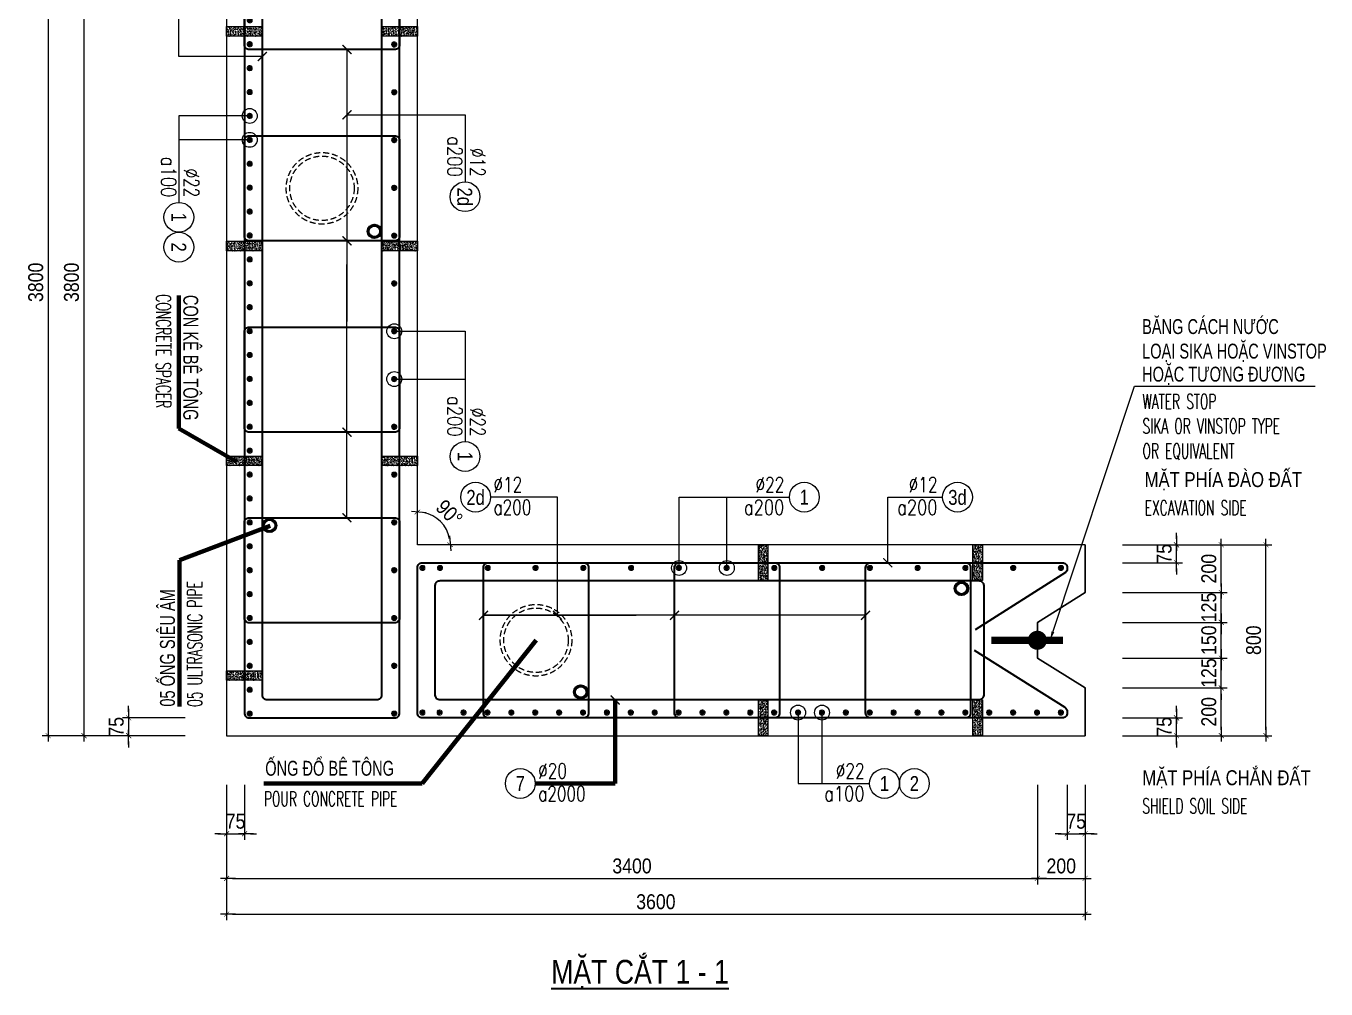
# Model space of a CAD drawing. Header units: millimetres. Extents: x -642477 to 1168880, y -27982 to 330379.
# Drawn here: x 1135958 to 1152313, y 84582 to 96690 of the extents above; entities that cross this region are included whole.
import ezdxf
from ezdxf.enums import TextEntityAlignment as Align

# ---------------------------------------------------------------- set-up
doc = ezdxf.new("R2010")
doc.units = ezdxf.units.MM
doc.linetypes.add('HIDDEN', pattern=[0.375, 0.25, -0.125])
doc.layers.get('0').update_dxf_attribs({"lineweight": 20})
doc.layers.get('Defpoints').update_dxf_attribs({"color": 151, "lineweight": 9})
for name, color, linetype, lineweight in [('NDC_S_BREAK-LINE', 1, 'Continuous', 15), ('NDC_S_DIAPHGRAM WALL', 3, 'Continuous', 20), ('NDC_S_DIM', 1, 'Continuous', 15), ('NDC_S_ENG TITLE', 3, 'Continuous', 20), ('NDC_S_HATCH MATERIAL', 8, 'Continuous', 13), ('NDC_S_LEADER', 1, 'Continuous', 15), ('NDC_S_LEVEL TEXT', 7, 'Continuous', 20), ('NDC_S_REBAR', 4, 'Continuous', 35), ('NDC_S_VN TEXT', 7, 'Continuous', 20), ('NDC_S_VN TITLE', 6, 'Continuous', 35)]:
    doc.layers.add(name, color=color, linetype=linetype, lineweight=lineweight)
doc.layers.add('NDC_S_REBAR DES.', color=2, linetype='Continuous')
doc.styles.add('ARIAL', font='arial.ttf', dxfattribs={"width": 0.8})
doc.styles.add('NDC_ARIAL', font='arial.ttf', dxfattribs={"width": 0.85})
doc.styles.add('NDC_DIM', font='', dxfattribs={"width": 0.75})
doc.styles.add('NDC_EN TXT', font='romans.shx', dxfattribs={"width": 0.8})
doc.styles.get('NDC_DIM').set_extended_font_data('Dotum')
doc.dimstyles.new('A1-NDC-1-25 (x3)', dxfattribs={"dimscale": 75, "dimtxt": 2.5, "dimasz": 1, "dimexe": 1, "dimexo": 0, "dimgap": 0.8, "dimtad": 1, "dimdec": 0, "dimlfac": 0.333333, "dimdsep": 46, "dimtxsty": 'NDC_ARIAL', "dimblk": 'DIMMARK', "dimcen": 49999.938995, "dimdle": 1.5, "dimclrd": 1, "dimclre": 1, "dimclrt": 3, "dimadec": 0, "dimazin": 0, "dimtfac": 1, "dimtdec": 0, "dimtix": 1, "dimtmove": 2, "dimatfit": 3, "dimfxl": 1, "dimarcsym": 0})
doc.dimstyles.new('NDC_dim_25', dxfattribs={"dimscale": 25, "dimtxt": 2.2, "dimasz": 1.5, "dimexe": 1.5, "dimexo": 2.5, "dimgap": 1, "dimtad": 1, "dimdec": 0, "dimzin": 0, "dimdsep": 46, "dimtxsty": 'NDC_DIM', "dimblk": 'DIMMARK', "dimcen": 0.09, "dimdle": 1.2, "dimclrd": 1, "dimclre": 1, "dimclrt": 3, "dimadec": 0, "dimazin": 0, "dimtfac": 1, "dimtdec": 0, "dimtix": 1, "dimtofl": 0, "dimtmove": 0, "dimatfit": 3, "dimfxl": 6, "dimfxlon": 1, "dimtolj": 1, "dimtzin": 0, "dimarcsym": 0})

# ---------------------------------------------------------------- blocks, each defined once
blk = doc.blocks.new('DIMMARK')
at = {"layer": 'NDC_S_DIM', "color": 1}
blk.add_line((-1.5, 0), (1, 0), dxfattribs=at)
at = {"layer": 'NDC_S_DIM', "color": 2, "const_width": 0.1}
blk.add_lwpolyline([(-0.424, -0.424), (0.424, 0.424)], dxfattribs=at)
blk = doc.blocks.new('Ong sieu am')
at = {"layer": 'NDC_S_HATCH MATERIAL'}
h = blk.add_hatch(dxfattribs=at)
h.set_pattern_fill('ANSI31', color=256, scale=20)
h.set_pattern_definition([(45, (0, 0), (-1.76776695, 1.76776695), [])])
h.paths.add_polyline_path([(-7119.3, 51158.9, 1), (-7179.3, 51158.9, 1)])
h.paths.add_polyline_path([(-7171.3, 51158.9, -1), (-7127.3, 51158.9, -1)], flags=16)
at = {"layer": 'NDC_S_REBAR DES.'}
for radius in [30, 22]:
    blk.add_circle((-7149.3, 51158.9), radius, dxfattribs=at)
blk = doc.blocks.new('ong do BT')
at = {"layer": 'NDC_S_HATCH MATERIAL', "linetype": 'HIDDEN', "ltscale": 100}
for radius in [150, 135]:
    blk.add_circle((-6323.7, 51237.8), radius, dxfattribs=at)
blk = doc.blocks.new('con ke BT')
at = {"layer": 'NDC_S_HATCH MATERIAL'}
h = blk.add_hatch(dxfattribs=at)
h.set_pattern_fill('AR-CONC', color=256, scale=2)
h.set_pattern_definition([(50, (0, 0), (14.3452037, -1.2550427), [1.5, -16.5]), (355, (0, 0), (-2.7750267, 15.0438427), [1.2, -13.2]), (100.451444, (1.195, -0.105), (11.570177, 13.7888), [1.274804, -14.0228422]), (46.1842, (0, 4), (21.3448266, -3.3103856), [2.25, -24.75]), (96.635635, (1.779, 3.724), (18.693239, 19.482372), [1.912207, -21.034275]), (351.184164, (0, 4), (18.693239, 19.482372), [1.8, -19.8]), (21, (2, 3), (11.938141, -8.0523778), [1.5, -16.5]), (326, (2, 3), (4.8663066, 14.503001), [1.2, -13.2]), (71.451445, (2.995, 2.329), (16.8044475, 6.450623), [1.274804, -14.0228422]), (37.5, (0, 0), (0.2431971, 6.6578771), [0, -13.04, 0, -13.4, 0, -13.25]), (7.5, (0, 0), (5.2613907, 7.8882342), [0, -7.64, 0, -12.74, 0, -5.05]), (327.5, (-4.46, 0), (10.6764487, -0.45109743), [0, -5, 0, -15.6, 0, -20.7]), (317.5, (-6.46, 0), (11.6637234, 2.0020996), [0, -6.5, 0, -10.36, 0, -14.7])])
h.paths.add_polyline_path([(-7076.9, 51430.9), (-7116.9, 51430.9), (-7116.9, 51280.9), (-7076.9, 51280.9)])
at = {"layer": 'NDC_S_BREAK-LINE'}
blk.add_lwpolyline([(-7116.9, 51430.9), (-7116.9, 51280.9), (-7076.9, 51280.9), (-7076.9, 51430.9)], close=True, dxfattribs=at)
blk = doc.blocks.new('*U1763')
at = {"layer": 'NDC_S_LEADER', "xscale": 3, "yscale": 3, "zscale": 3}
blk.add_blockref('con ke BT', (21291, -154068), dxfattribs=at)
blk = doc.blocks.new('*U1770')
at = {"layer": 'NDC_S_DIM', "color": 0, "linetype": 'ByBlock', "lineweight": -2, "transparency": 16777216}
for p in [(0, 0), (2700, 0), (5400, 0)]:
    blk.add_blockref('*U1763', p, dxfattribs=at)
blk = doc.blocks.new('*U1771')
at = {"layer": 'NDC_S_LEADER', "xscale": 3, "yscale": 3, "zscale": 3}
blk.add_blockref('con ke BT', (21291, -154068), dxfattribs=at)
blk = doc.blocks.new('*U1772')
at = {"layer": 'NDC_S_DIM', "color": 0, "linetype": 'ByBlock', "lineweight": -2, "transparency": 16777216}
for p in [(0, 0), (2700, 0), (5400, 0), (8100, 0)]:
    blk.add_blockref('*U1771', p, dxfattribs=at)
blk = doc.blocks.new('*U366')
blk.add_circle((2.5, 0), 2.5)
at = {"layer": 'NDC_S_VN TEXT', "color": 3, "style": 'NDC_EN TXT'}
for tag, width, p in [('DK2', 0.75, (-0.85, 0.85)), ('KC2', 0.8, (-0.85, -2.97))]:
    blk.add_attdef(tag, text='', height=2.5, dxfattribs=dict(at, width=width)).set_placement(p, align=Align.RIGHT)
at = {"layer": 'NDC_S_VN TEXT', "color": 7, "style": 'ARIAL', "width": 0.8}
blk.add_attdef('SH3', text='', height=2.5, dxfattribs=at).set_placement((2.5, 0), align=Align.MIDDLE)
blk = doc.blocks.new('kata_block_THEP')
at = {"layer": 'NDC_S_REBAR', "color": 0}
for p, q in [((-0.5, 0), (0.5, 0)), ((-0.35, 0.35), (0.35, -0.35)), ((0.35, 0.35), (-0.35, -0.35)), ((0, 0.5), (0, -0.5))]:
    blk.add_line(p, q, dxfattribs=at)
at = {"layer": 'NDC_S_REBAR', "color": 0, "const_width": 0.0833}
blk.add_lwpolyline([(-0.5, 0, 1), (0.5, 0, 1), (-0.5, 0, 1)], format="xyb", dxfattribs=at)
blk = doc.blocks.new('*U1757')
at = {"layer": 'NDC_S_REBAR', "ltscale": 80, "xscale": 72, "yscale": 72, "zscale": 72}
blk.add_blockref('kata_block_THEP', (0, 0), dxfattribs=at)
blk = doc.blocks.new('*U1758')
at = {"layer": 'NDC_S_LEVEL TEXT', "color": 0, "linetype": 'ByBlock', "lineweight": -2, "transparency": 16777216}
for p in [(0, 0), (600.9, 0), (1201.8, 0), (1802.7, 0), (2403.6, 0), (3004.5, 0), (3605.4, 0), (4206.3, 0), (4807.2, 0), (5408.1, 0), (6009, 0), (6609.9, 0), (7210.8, 0), (7811.7, 0), (8412.6, 0), (9013.5, 0), (9614.4, 0), (10215.3, 0)]:
    blk.add_blockref('*U1757', p, dxfattribs=at)
blk = doc.blocks.new('*U1759')
at = {"layer": 'NDC_S_REBAR', "ltscale": 80, "xscale": 72, "yscale": 72, "zscale": 72}
blk.add_blockref('kata_block_THEP', (0, 0), dxfattribs=at)
blk = doc.blocks.new('*U1760')
at = {"layer": 'NDC_S_LEVEL TEXT', "color": 0, "linetype": 'ByBlock', "lineweight": -2, "transparency": 16777216}
for p in [(0, 0), (300.6, 0), (601.2, 0), (901.8, 0), (1202.4, 0), (1503, 0), (1803.6, 0), (2104.2, 0), (2404.8, 0), (2705.4, 0), (3006, 0), (3306.6, 0), (3607.2, 0), (3907.8, 0), (4208.4, 0), (4509, 0), (4809.6, 0), (5110.2, 0), (5410.8, 0), (5711.4, 0), (6012, 0), (6312.6, 0), (6613.2, 0), (6913.8, 0), (7214.4, 0), (7515, 0), (7815.6, 0), (8116.2, 0), (8416.8, 0), (8717.4, 0), (9018, 0), (9318.6, 0), (9619.2, 0), (9919.8, 0), (10220.4, 0), (10521, 0)]:
    blk.add_blockref('*U1759', p, dxfattribs=at)
blk = doc.blocks.new('*D1774')
at = {"layer": 'Defpoints', "color": 0, "ltscale": 100, "transparency": 16777216}
for p in [(1137962, 87992), (1137249, 87767), (1137962, 87767)]:
    blk.add_point(p, dxfattribs=at)
at = {"layer": 'NDC_S_DIM', "color": 1, "lineweight": -2, "ltscale": 100, "transparency": 16777216}
for p, q in [((1137962, 87992), (1137174, 87992)), ((1137249, 88067), (1137249, 88142)), ((1137249, 87992), (1137249, 87767)), ((1137962, 87767), (1137174, 87767)), ((1137249, 87692), (1137249, 87617))]:
    blk.add_line(p, q, dxfattribs=at)
at = {"layer": 'NDC_S_DIM', "color": 1, "lineweight": -2, "ltscale": 100, "transparency": 16777216, "xscale": 75, "yscale": 75, "zscale": 75}
for p, rotation in [((1137249, 87992), 270), ((1137249, 87767), 90)]:
    blk.add_blockref('DIMMARK', p, dxfattribs=dict(at, rotation=rotation))
at = {"layer": 'NDC_S_DIM', "color": 3, "ltscale": 100, "transparency": 16777216, "insert": (1137094, 87879), "char_height": 187.5, "attachment_point": 5, "rotation": 90, "style": 'NDC_ARIAL'}
blk.add_mtext('75', dxfattribs=at)
blk = doc.blocks.new('*D1776')
at = {"layer": 'Defpoints', "color": 0, "ltscale": 100, "transparency": 16777216}
for p in [(1137962, 99167), (1136687, 87767), (1137962, 87767)]:
    blk.add_point(p, dxfattribs=at)
at = {"layer": 'NDC_S_DIM', "color": 1, "lineweight": -2, "ltscale": 100, "transparency": 16777216}
for p, q in [((1137962, 99167), (1136612, 99167)), ((1136687, 99092), (1136687, 87842)), ((1137962, 87767), (1136612, 87767))]:
    blk.add_line(p, q, dxfattribs=at)
at = {"layer": 'NDC_S_DIM', "color": 1, "lineweight": -2, "ltscale": 100, "transparency": 16777216, "xscale": 75, "yscale": 75, "zscale": 75}
for p, rotation in [((1136687, 99167), 90), ((1136687, 87767), 270)]:
    blk.add_blockref('DIMMARK', p, dxfattribs=dict(at, rotation=rotation))
at = {"layer": 'NDC_S_DIM', "color": 3, "ltscale": 100, "transparency": 16777216, "insert": (1136531, 93467), "char_height": 187.5, "attachment_point": 5, "rotation": 90, "style": 'NDC_ARIAL'}
blk.add_mtext('3800', dxfattribs=at)
blk = doc.blocks.new('*D1777')
at = {"layer": 'Defpoints', "color": 0, "ltscale": 100, "transparency": 16777216}
for p in [(1137962, 99167), (1136237, 87767), (1137962, 87767)]:
    blk.add_point(p, dxfattribs=at)
at = {"layer": 'NDC_S_DIM', "color": 1, "lineweight": -2, "ltscale": 100, "transparency": 16777216}
for p, q in [((1137962, 99167), (1136162, 99167)), ((1136237, 99092), (1136237, 87842)), ((1137962, 87767), (1136162, 87767))]:
    blk.add_line(p, q, dxfattribs=at)
at = {"layer": 'NDC_S_DIM', "color": 1, "lineweight": -2, "ltscale": 100, "transparency": 16777216, "xscale": 75, "yscale": 75, "zscale": 75}
for p, rotation in [((1136237, 99167), 90), ((1136237, 87767), 270)]:
    blk.add_blockref('DIMMARK', p, dxfattribs=dict(at, rotation=rotation))
at = {"layer": 'NDC_S_DIM', "color": 3, "ltscale": 100, "transparency": 16777216, "insert": (1136081, 93467), "char_height": 187.5, "attachment_point": 5, "rotation": 90, "style": 'NDC_ARIAL'}
blk.add_mtext('3800', dxfattribs=at)
blk = doc.blocks.new('*U1762')
at = {"layer": 'NDC_S_LEADER', "xscale": 3, "yscale": 3, "zscale": 3}
blk.add_blockref('con ke BT', (21291, -154068), dxfattribs=at)
blk = doc.blocks.new('*U1764')
at = {"layer": 'NDC_S_DIM', "color": 0, "linetype": 'ByBlock', "lineweight": -2, "transparency": 16777216}
for p in [(0, 0), (2700, 0)]:
    blk.add_blockref('*U1762', p, dxfattribs=at)
blk = doc.blocks.new('*U1765')
at = {"layer": 'NDC_S_LEADER', "xscale": 3, "yscale": 3, "zscale": 3}
blk.add_blockref('con ke BT', (21291, -154068), dxfattribs=at)
blk = doc.blocks.new('*U1766')
at = {"layer": 'NDC_S_DIM', "color": 0, "linetype": 'ByBlock', "lineweight": -2, "transparency": 16777216}
for p in [(0, 0), (2700, 0)]:
    blk.add_blockref('*U1765', p, dxfattribs=at)
blk = doc.blocks.new('*U367')
blk.add_circle((-2.5, 0), 2.5)
at = {"layer": 'NDC_S_VN TEXT', "color": 3, "style": 'NDC_EN TXT', "width": 0.75}
for tag, p in [('DK1', (0.5, 0.85)), ('KC1', (0.5, -2.97))]:
    blk.add_attdef(tag, p, '', height=2.5, dxfattribs=at)
at = {"layer": 'NDC_S_VN TEXT', "color": 7, "style": 'ARIAL', "width": 0.8}
blk.add_attdef('SH2', text='', height=2.5, dxfattribs=at).set_placement((-2.5, 0), align=Align.MIDDLE)
blk = doc.blocks.new('*U1767')
at = {"layer": 'NDC_S_REBAR', "ltscale": 80, "xscale": 72, "yscale": 72, "zscale": 72}
blk.add_blockref('kata_block_THEP', (0, 0), dxfattribs=at)
blk = doc.blocks.new('*U1768')
at = {"layer": 'NDC_S_LEVEL TEXT', "color": 0, "linetype": 'ByBlock', "lineweight": -2, "transparency": 16777216}
for p in [(0, 0), (600.9, 0), (1201.8, 0), (1802.7, 0), (2403.6, 0), (3004.5, 0), (3605.4, 0), (4206.3, 0), (4807.2, 0), (5408.1, 0), (6009, 0), (6609.9, 0), (7210.8, 0), (7811.7, 0)]:
    blk.add_blockref('*U1767', p, dxfattribs=at)
blk = doc.blocks.new('*U1769')
at = {"layer": 'NDC_S_REBAR', "ltscale": 80, "xscale": 72, "yscale": 72, "zscale": 72}
blk.add_blockref('kata_block_THEP', (0, 0), dxfattribs=at)
blk = doc.blocks.new('*U1761')
at = {"layer": 'NDC_S_LEVEL TEXT', "color": 0, "linetype": 'ByBlock', "lineweight": -2, "transparency": 16777216}
for p in [(0, 0), (300.6, 0), (601.2, 0), (901.8, 0), (1202.4, 0), (1503, 0), (1803.6, 0), (2104.2, 0), (2404.8, 0), (2705.4, 0), (3006, 0), (3306.6, 0), (3607.2, 0), (3907.8, 0), (4208.4, 0), (4509, 0), (4809.6, 0), (5110.2, 0), (5410.8, 0), (5711.4, 0), (6012, 0), (6312.6, 0), (6613.2, 0), (6913.8, 0), (7214.4, 0), (7515, 0), (7815.6, 0)]:
    blk.add_blockref('*U1769', p, dxfattribs=at)
blk = doc.blocks.new('*D1786')
at = {"layer": 'Defpoints', "color": 0, "ltscale": 100, "transparency": 16777216}
for p in [(1149754, 88367), (1150995, 88367), (1149754, 87767)]:
    blk.add_point(p, dxfattribs=at)
at = {"layer": 'NDC_S_DIM', "color": 1, "lineweight": -2, "ltscale": 100, "transparency": 16777216}
for p, q in [((1149754, 88367), (1151070, 88367)), ((1150995, 87842), (1150995, 88292)), ((1149754, 87767), (1151070, 87767))]:
    blk.add_line(p, q, dxfattribs=at)
at = {"layer": 'NDC_S_DIM', "color": 1, "lineweight": -2, "ltscale": 100, "transparency": 16777216, "xscale": 75, "yscale": 75, "zscale": 75}
for p, rotation in [((1150995, 88367), 90), ((1150995, 87767), 270)]:
    blk.add_blockref('DIMMARK', p, dxfattribs=dict(at, rotation=rotation))
at = {"layer": 'NDC_S_DIM', "color": 3, "ltscale": 100, "transparency": 16777216, "insert": (1150839, 88067), "char_height": 187.5, "attachment_point": 5, "rotation": 90, "style": 'NDC_ARIAL'}
blk.add_mtext('200', dxfattribs=at)
blk = doc.blocks.new('*D1787')
at = {"layer": 'Defpoints', "color": 0, "ltscale": 100, "transparency": 16777216}
for p in [(1149754, 88742), (1150995, 88742), (1149754, 88367)]:
    blk.add_point(p, dxfattribs=at)
at = {"layer": 'NDC_S_DIM', "color": 1, "lineweight": -2, "ltscale": 100, "transparency": 16777216}
for p, q in [((1150995, 88817), (1150995, 88892)), ((1149754, 88742), (1151070, 88742)), ((1150995, 88367), (1150995, 88742)), ((1149754, 88367), (1151070, 88367)), ((1150995, 88292), (1150995, 88217))]:
    blk.add_line(p, q, dxfattribs=at)
at = {"layer": 'NDC_S_DIM', "color": 1, "lineweight": -2, "ltscale": 100, "transparency": 16777216, "xscale": 75, "yscale": 75, "zscale": 75}
for p, rotation in [((1150995, 88742), 270), ((1150995, 88367), 90)]:
    blk.add_blockref('DIMMARK', p, dxfattribs=dict(at, rotation=rotation))
at = {"layer": 'NDC_S_DIM', "color": 3, "ltscale": 100, "transparency": 16777216, "insert": (1150839, 88554), "char_height": 187.5, "attachment_point": 5, "rotation": 90, "style": 'NDC_ARIAL'}
blk.add_mtext('125', dxfattribs=at)
blk = doc.blocks.new('*D1788')
at = {"layer": 'Defpoints', "color": 0, "ltscale": 100, "transparency": 16777216}
for p in [(1149754, 89192), (1150995, 89192), (1149754, 88742)]:
    blk.add_point(p, dxfattribs=at)
at = {"layer": 'NDC_S_DIM', "color": 1, "lineweight": -2, "ltscale": 100, "transparency": 16777216}
for p, q in [((1150995, 89267), (1150995, 89342)), ((1149754, 89192), (1151070, 89192)), ((1150995, 88742), (1150995, 89192)), ((1149754, 88742), (1151070, 88742)), ((1150995, 88667), (1150995, 88592))]:
    blk.add_line(p, q, dxfattribs=at)
at = {"layer": 'NDC_S_DIM', "color": 1, "lineweight": -2, "ltscale": 100, "transparency": 16777216, "xscale": 75, "yscale": 75, "zscale": 75}
for p, rotation in [((1150995, 89192), 270), ((1150995, 88742), 90)]:
    blk.add_blockref('DIMMARK', p, dxfattribs=dict(at, rotation=rotation))
at = {"layer": 'NDC_S_DIM', "color": 3, "ltscale": 100, "transparency": 16777216, "insert": (1150839, 88967), "char_height": 187.5, "attachment_point": 5, "rotation": 90, "style": 'NDC_ARIAL'}
blk.add_mtext('150', dxfattribs=at)
blk = doc.blocks.new('*D1789')
at = {"layer": 'Defpoints', "color": 0, "ltscale": 100, "transparency": 16777216}
for p in [(1149754, 89567), (1150995, 89567), (1149754, 89192)]:
    blk.add_point(p, dxfattribs=at)
at = {"layer": 'NDC_S_DIM', "color": 1, "lineweight": -2, "ltscale": 100, "transparency": 16777216}
for p, q in [((1150995, 89642), (1150995, 89717)), ((1149754, 89567), (1151070, 89567)), ((1150995, 89192), (1150995, 89567)), ((1149754, 89192), (1151070, 89192)), ((1150995, 89117), (1150995, 89042))]:
    blk.add_line(p, q, dxfattribs=at)
at = {"layer": 'NDC_S_DIM', "color": 1, "lineweight": -2, "ltscale": 100, "transparency": 16777216, "xscale": 75, "yscale": 75, "zscale": 75}
for p, rotation in [((1150995, 89567), 270), ((1150995, 89192), 90)]:
    blk.add_blockref('DIMMARK', p, dxfattribs=dict(at, rotation=rotation))
at = {"layer": 'NDC_S_DIM', "color": 3, "ltscale": 100, "transparency": 16777216, "insert": (1150839, 89379), "char_height": 187.5, "attachment_point": 5, "rotation": 90, "style": 'NDC_ARIAL'}
blk.add_mtext('125', dxfattribs=at)
blk = doc.blocks.new('*D1790')
at = {"layer": 'Defpoints', "color": 0, "ltscale": 100, "transparency": 16777216}
for p in [(1149754, 90167), (1150995, 90167), (1149754, 89567)]:
    blk.add_point(p, dxfattribs=at)
at = {"layer": 'NDC_S_DIM', "color": 1, "lineweight": -2, "ltscale": 100, "transparency": 16777216}
for p, q in [((1149754, 90167), (1151070, 90167)), ((1150995, 89642), (1150995, 90092)), ((1149754, 89567), (1151070, 89567))]:
    blk.add_line(p, q, dxfattribs=at)
at = {"layer": 'NDC_S_DIM', "color": 1, "lineweight": -2, "ltscale": 100, "transparency": 16777216, "xscale": 75, "yscale": 75, "zscale": 75}
for p, rotation in [((1150995, 90167), 90), ((1150995, 89567), 270)]:
    blk.add_blockref('DIMMARK', p, dxfattribs=dict(at, rotation=rotation))
at = {"layer": 'NDC_S_DIM', "color": 3, "ltscale": 100, "transparency": 16777216, "insert": (1150839, 89867), "char_height": 187.5, "attachment_point": 5, "rotation": 90, "style": 'NDC_ARIAL'}
blk.add_mtext('200', dxfattribs=at)
blk = doc.blocks.new('*D1791')
at = {"layer": 'Defpoints', "color": 0, "ltscale": 100, "transparency": 16777216}
for p in [(1149754, 90167), (1151557, 90167), (1149754, 87767)]:
    blk.add_point(p, dxfattribs=at)
at = {"layer": 'NDC_S_DIM', "color": 1, "lineweight": -2, "ltscale": 100, "transparency": 16777216}
for p, q in [((1149754, 90167), (1151632, 90167)), ((1151557, 87842), (1151557, 90092)), ((1149754, 87767), (1151632, 87767))]:
    blk.add_line(p, q, dxfattribs=at)
at = {"layer": 'NDC_S_DIM', "color": 1, "lineweight": -2, "ltscale": 100, "transparency": 16777216, "xscale": 75, "yscale": 75, "zscale": 75}
for p, rotation in [((1151557, 90167), 90), ((1151557, 87767), 270)]:
    blk.add_blockref('DIMMARK', p, dxfattribs=dict(at, rotation=rotation))
at = {"layer": 'NDC_S_DIM', "color": 3, "ltscale": 100, "transparency": 16777216, "insert": (1151402, 88967), "char_height": 187.5, "attachment_point": 5, "rotation": 90, "style": 'NDC_ARIAL'}
blk.add_mtext('800', dxfattribs=at)
blk = doc.blocks.new('*D1792')
at = {"layer": 'Defpoints', "color": 0, "ltscale": 100, "transparency": 16777216}
for p in [(1149754, 87992), (1150432, 87992), (1149754, 87767)]:
    blk.add_point(p, dxfattribs=at)
at = {"layer": 'NDC_S_DIM', "color": 1, "lineweight": -2, "ltscale": 100, "transparency": 16777216}
for p, q in [((1149754, 87992), (1150507, 87992)), ((1150432, 88067), (1150432, 88142)), ((1150432, 87767), (1150432, 87992)), ((1149754, 87767), (1150507, 87767)), ((1150432, 87692), (1150432, 87617))]:
    blk.add_line(p, q, dxfattribs=at)
at = {"layer": 'NDC_S_DIM', "color": 1, "lineweight": -2, "ltscale": 100, "transparency": 16777216, "xscale": 75, "yscale": 75, "zscale": 75}
for p, rotation in [((1150432, 87992), 270), ((1150432, 87767), 90)]:
    blk.add_blockref('DIMMARK', p, dxfattribs=dict(at, rotation=rotation))
at = {"layer": 'NDC_S_DIM', "color": 3, "ltscale": 100, "transparency": 16777216, "insert": (1150277, 87879), "char_height": 187.5, "attachment_point": 5, "rotation": 90, "style": 'NDC_ARIAL'}
blk.add_mtext('75', dxfattribs=at)
blk = doc.blocks.new('*D1793')
at = {"layer": 'Defpoints', "color": 0, "ltscale": 100, "transparency": 16777216}
for p in [(1149754, 90167), (1150432, 90167), (1149754, 89942)]:
    blk.add_point(p, dxfattribs=at)
at = {"layer": 'NDC_S_DIM', "color": 1, "lineweight": -2, "ltscale": 100, "transparency": 16777216}
for p, q in [((1150432, 90242), (1150432, 90317)), ((1149754, 90167), (1150507, 90167)), ((1150432, 89942), (1150432, 90167)), ((1149754, 89942), (1150507, 89942)), ((1150432, 89867), (1150432, 89792))]:
    blk.add_line(p, q, dxfattribs=at)
at = {"layer": 'NDC_S_DIM', "color": 1, "lineweight": -2, "ltscale": 100, "transparency": 16777216, "xscale": 75, "yscale": 75, "zscale": 75}
for p, rotation in [((1150432, 90167), 270), ((1150432, 89942), 90)]:
    blk.add_blockref('DIMMARK', p, dxfattribs=dict(at, rotation=rotation))
at = {"layer": 'NDC_S_DIM', "color": 3, "ltscale": 100, "transparency": 16777216, "insert": (1150277, 90054), "char_height": 187.5, "attachment_point": 5, "rotation": 90, "style": 'NDC_ARIAL'}
blk.add_mtext('75', dxfattribs=at)
blk = doc.blocks.new('*D1794')
at = {"layer": 'Defpoints', "color": 0, "ltscale": 100, "transparency": 16777216}
for p in [(1138482, 87147), (1138707, 87147), (1138707, 86534)]:
    blk.add_point(p, dxfattribs=at)
at = {"layer": 'NDC_S_DIM', "color": 1, "lineweight": -2, "ltscale": 100, "transparency": 16777216}
for p, q in [((1138482, 87147), (1138482, 86459)), ((1138707, 87147), (1138707, 86459)), ((1138407, 86534), (1138332, 86534)), ((1138482, 86534), (1138707, 86534)), ((1138782, 86534), (1138857, 86534))]:
    blk.add_line(p, q, dxfattribs=at)
at = {"layer": 'NDC_S_DIM', "color": 1, "lineweight": -2, "ltscale": 100, "transparency": 16777216, "xscale": 75, "yscale": 75, "zscale": 75}
blk.add_blockref('DIMMARK', (1138482, 86534), dxfattribs=at)
at = {"layer": 'NDC_S_DIM', "color": 1, "lineweight": -2, "ltscale": 100, "transparency": 16777216, "xscale": 75, "yscale": 75, "zscale": 75, "rotation": 180}
blk.add_blockref('DIMMARK', (1138707, 86534), dxfattribs=at)
at = {"layer": 'NDC_S_DIM', "color": 3, "ltscale": 100, "transparency": 16777216, "insert": (1138594, 86690), "char_height": 187.5, "attachment_point": 5, "style": 'NDC_ARIAL'}
blk.add_mtext('75', dxfattribs=at)
blk = doc.blocks.new('*D1795')
at = {"layer": 'Defpoints', "color": 0, "ltscale": 100, "transparency": 16777216}
for p in [(1149057, 87147), (1149282, 87147), (1149282, 86534)]:
    blk.add_point(p, dxfattribs=at)
at = {"layer": 'NDC_S_DIM', "color": 1, "lineweight": -2, "ltscale": 100, "transparency": 16777216}
for p, q in [((1149057, 87147), (1149057, 86459)), ((1149282, 87147), (1149282, 86459)), ((1148982, 86534), (1148907, 86534)), ((1149057, 86534), (1149282, 86534)), ((1149357, 86534), (1149432, 86534))]:
    blk.add_line(p, q, dxfattribs=at)
at = {"layer": 'NDC_S_DIM', "color": 1, "lineweight": -2, "ltscale": 100, "transparency": 16777216, "xscale": 75, "yscale": 75, "zscale": 75}
blk.add_blockref('DIMMARK', (1149057, 86534), dxfattribs=at)
at = {"layer": 'NDC_S_DIM', "color": 1, "lineweight": -2, "ltscale": 100, "transparency": 16777216, "xscale": 75, "yscale": 75, "zscale": 75, "rotation": 180}
blk.add_blockref('DIMMARK', (1149282, 86534), dxfattribs=at)
at = {"layer": 'NDC_S_DIM', "color": 3, "ltscale": 100, "transparency": 16777216, "insert": (1149169, 86690), "char_height": 187.5, "attachment_point": 5, "style": 'NDC_ARIAL'}
blk.add_mtext('75', dxfattribs=at)
blk = doc.blocks.new('*D1796')
at = {"layer": 'Defpoints', "color": 0, "ltscale": 100, "transparency": 16777216}
for p in [(1138482, 87147), (1148682, 87147), (1148682, 85972)]:
    blk.add_point(p, dxfattribs=at)
at = {"layer": 'NDC_S_DIM', "color": 1, "lineweight": -2, "ltscale": 100, "transparency": 16777216}
for p, q in [((1138482, 87147), (1138482, 85897)), ((1148682, 87147), (1148682, 85897)), ((1138557, 85972), (1148607, 85972))]:
    blk.add_line(p, q, dxfattribs=at)
at = {"layer": 'NDC_S_DIM', "color": 1, "lineweight": -2, "ltscale": 100, "transparency": 16777216, "xscale": 75, "yscale": 75, "zscale": 75, "rotation": 180}
blk.add_blockref('DIMMARK', (1138482, 85972), dxfattribs=at)
at = {"layer": 'NDC_S_DIM', "color": 1, "lineweight": -2, "ltscale": 100, "transparency": 16777216, "xscale": 75, "yscale": 75, "zscale": 75}
blk.add_blockref('DIMMARK', (1148682, 85972), dxfattribs=at)
at = {"layer": 'NDC_S_DIM', "color": 3, "ltscale": 100, "transparency": 16777216, "insert": (1143582, 86128), "char_height": 187.5, "attachment_point": 5, "style": 'NDC_ARIAL'}
blk.add_mtext('3400', dxfattribs=at)
blk = doc.blocks.new('*D1797')
at = {"layer": 'Defpoints', "color": 0, "ltscale": 100, "transparency": 16777216}
for p in [(1148682, 87147), (1149282, 87147), (1149282, 85972)]:
    blk.add_point(p, dxfattribs=at)
at = {"layer": 'NDC_S_DIM', "color": 1, "lineweight": -2, "ltscale": 100, "transparency": 16777216}
for p, q in [((1148682, 87147), (1148682, 85897)), ((1149282, 87147), (1149282, 85897)), ((1148757, 85972), (1149207, 85972))]:
    blk.add_line(p, q, dxfattribs=at)
at = {"layer": 'NDC_S_DIM', "color": 1, "lineweight": -2, "ltscale": 100, "transparency": 16777216, "xscale": 75, "yscale": 75, "zscale": 75, "rotation": 180}
blk.add_blockref('DIMMARK', (1148682, 85972), dxfattribs=at)
at = {"layer": 'NDC_S_DIM', "color": 1, "lineweight": -2, "ltscale": 100, "transparency": 16777216, "xscale": 75, "yscale": 75, "zscale": 75}
blk.add_blockref('DIMMARK', (1149282, 85972), dxfattribs=at)
at = {"layer": 'NDC_S_DIM', "color": 3, "ltscale": 100, "transparency": 16777216, "insert": (1148982, 86128), "char_height": 187.5, "attachment_point": 5, "style": 'NDC_ARIAL'}
blk.add_mtext('200', dxfattribs=at)
blk = doc.blocks.new('*D1798')
at = {"layer": 'Defpoints', "color": 0, "ltscale": 100, "transparency": 16777216}
for p in [(1138482, 87147), (1149282, 87147), (1149282, 85522)]:
    blk.add_point(p, dxfattribs=at)
at = {"layer": 'NDC_S_DIM', "color": 1, "lineweight": -2, "ltscale": 100, "transparency": 16777216}
for p, q in [((1138482, 87147), (1138482, 85447)), ((1149282, 87147), (1149282, 85447)), ((1138557, 85522), (1149207, 85522))]:
    blk.add_line(p, q, dxfattribs=at)
at = {"layer": 'NDC_S_DIM', "color": 1, "lineweight": -2, "ltscale": 100, "transparency": 16777216, "xscale": 75, "yscale": 75, "zscale": 75, "rotation": 180}
blk.add_blockref('DIMMARK', (1138482, 85522), dxfattribs=at)
at = {"layer": 'NDC_S_DIM', "color": 1, "lineweight": -2, "ltscale": 100, "transparency": 16777216, "xscale": 75, "yscale": 75, "zscale": 75}
blk.add_blockref('DIMMARK', (1149282, 85522), dxfattribs=at)
at = {"layer": 'NDC_S_DIM', "color": 3, "ltscale": 100, "transparency": 16777216, "insert": (1143882, 85678), "char_height": 187.5, "attachment_point": 5, "style": 'NDC_ARIAL'}
blk.add_mtext('3600', dxfattribs=at)
blk = doc.blocks.new('*D1799')
at = {"layer": 'Defpoints', "color": 0, "ltscale": 100, "transparency": 16777216}
for p in [(1140882, 99167), (1141239, 90373), (1140882, 90167), (1140882, 90167), (1149282, 90167)]:
    blk.add_point(p, dxfattribs=at)
at = {"layer": 'NDC_S_DIM', "color": 1, "lineweight": -2, "ltscale": 100, "transparency": 16777216}
blk.add_arc((1140882, 90167), 412, 10.4395, 79.5605, dxfattribs=at)
at = {"layer": 'NDC_S_DIM', "color": 1, "lineweight": -2, "ltscale": 100, "transparency": 16777216, "xscale": 75, "yscale": 75, "zscale": 75}
for p, rotation in [((1140882, 90579), 174.7802612610467), ((1141294, 90167), 275.2197384816781)]:
    blk.add_blockref('DIMMARK', p, dxfattribs=dict(at, rotation=rotation))
at = {"layer": 'NDC_S_DIM', "color": 3, "ltscale": 100, "transparency": 16777216, "insert": (1141283, 90568), "char_height": 187.5, "attachment_point": 5, "rotation": 315, "style": 'NDC_ARIAL'}
blk.add_mtext('90°', dxfattribs=at)

msp = doc.modelspace()

# ---------------------------------------------------------------- linework, layer by layer
at = {"layer": 'NDC_S_DIAPHGRAM WALL', "ltscale": 0.01}
msp.add_lwpolyline([(1138481.5, 99166.5), (1138481.5, 87766.5), (1149281.5, 87766.5), (1149281.5, 88366.5), (1148681.5, 88741.5), (1148681.5, 89191.5), (1149281.5, 89566.5), (1149281.5, 90166.5), (1140881.5, 90166.5), (1140881.5, 99166.5), (1140281.5, 99166.5), (1139906.5, 99766.5), (1139456.5, 99766.5), (1139081.5, 99166.5)], close=True, dxfattribs=at)
msp.add_lwpolyline([(1149281.5, 90166.5), (1149281.5, 89566.5), (1148681.5, 89191.5), (1148681.5, 88741.5), (1149281.5, 88366.5), (1149281.5, 87766.5)], dxfattribs=at)
at = {"layer": 'NDC_S_DIAPHGRAM WALL', "ltscale": 50, "const_width": 90}
msp.add_lwpolyline([(1149003.6, 88966.5), (1148103.6, 88966.5)], dxfattribs=at)
at = {"layer": 'NDC_S_DIAPHGRAM WALL', "ltscale": 50, "const_width": 120}
msp.add_lwpolyline([(1148741.5, 88966.5, -1), (1148621.5, 88966.5, -1)], format="xyb", close=True, dxfattribs=at)
at = {"layer": 'NDC_S_DIM'}
for centre in [(1137881.5, 93909.8), (1147133.6, 87166.5)]:
    msp.add_circle(centre, 187.5, dxfattribs=at)
at = {"layer": 'NDC_S_REBAR'}
for points in [[(1140656.5, 98881.5, 0.4142136), (1140596.5, 98941.5), (1138766.5, 98941.5, 0.4142136), (1138706.5, 98881.5), (1138706.5, 98881.5), (1138706.5, 88051.5, 0.4142136), (1138766.5, 87991.5), (1140596.5, 87991.5, 0.4142136), (1140656.5, 88051.5)], [(1140431.5, 98656.5), (1140431.5, 88276.5, -0.4142136), (1140371.5, 88216.5), (1138991.5, 88216.5, -0.4142136), (1138931.5, 88276.5), (1138931.5, 98656.5, -0.4142136), (1138991.5, 98716.5), (1140371.5, 98716.5, -0.4142136)], [(1140656.5, 97655.6), (1140656.5, 96454.2, -0.4142136), (1140596.5, 96394.2), (1138766.5, 96394.2, -0.4142136), (1138706.5, 96454.2), (1138706.5, 97655.6, -0.4142136), (1138766.5, 97715.6), (1140596.5, 97715.6, -0.4142136)], [(1140656.5, 95249.6), (1140656.5, 94048.2, -0.4142136), (1140596.5, 93988.2), (1138766.5, 93988.2, -0.4142136), (1138706.5, 94048.2), (1138706.5, 95249.6, -0.4142136), (1138766.5, 95309.6), (1140596.5, 95309.6, -0.4142136)], [(1140656.5, 92844.2), (1140656.5, 91642.8, -0.4142136), (1140596.5, 91582.8), (1138766.5, 91582.8, -0.4142136), (1138706.5, 91642.8), (1138706.5, 92844.2, -0.4142136), (1138766.5, 92904.2), (1140596.5, 92904.2, -0.4142136)], [(1140656.5, 90447.8), (1140656.5, 89246.5, -0.4142136), (1140596.5, 89186.5), (1138766.5, 89186.5, -0.4142136), (1138706.5, 89246.5), (1138706.5, 90447.8, -0.4142136), (1138766.5, 90507.8), (1140596.5, 90507.8, -0.4142136)], [(1141773.5, 89941.5), (1142974.9, 89941.5, -0.4142136), (1143034.9, 89881.5), (1143034.9, 88051.5, -0.4142136), (1142974.9, 87991.5), (1141773.5, 87991.5, -0.4142136), (1141713.5, 88051.5), (1141713.5, 89881.5, -0.4142136)], [(1144177.1, 89941.5), (1145378.5, 89941.5, -0.4142136), (1145438.5, 89881.5), (1145438.5, 88051.5, -0.4142136), (1145378.5, 87991.5), (1144177.1, 87991.5, -0.4142136), (1144117.1, 88051.5), (1144117.1, 89881.5, -0.4142136)], [(1146580.7, 89941.5), (1147782.1, 89941.5, -0.4142136), (1147842.1, 89881.5), (1147842.1, 88051.5, -0.4142136), (1147782.1, 87991.5), (1146580.7, 87991.5, -0.4142136), (1146520.7, 88051.5), (1146520.7, 89881.5, -0.4142136)], [(1141166.5, 89716.5), (1147946.5, 89716.5, -0.4142136), (1148006.5, 89656.5), (1148006.5, 88276.5, -0.4142136), (1147946.5, 88216.5), (1141166.5, 88216.5, -0.4142136), (1141106.5, 88276.5), (1141106.5, 89656.5, -0.4142136)]]:
    msp.add_lwpolyline(points, format="xyb", close=True, dxfattribs=at)
msp.add_lwpolyline([(1147885.9, 88840.8), (1149028.3, 88123.9, -0.2585925), (1149056.5, 88073), (1149056.5, 88051.5, -0.4142136), (1148996.5, 87991.5), (1140941.5, 87991.5, -0.4142136), (1140881.5, 88051.5), (1140881.5, 88062.3), (1140881.5, 89873.6), (1140881.5, 89881.5, -0.4142136), (1140941.5, 89941.5), (1148996.5, 89941.5, -0.4142136), (1149056.5, 89881.5), (1149056.5, 89865.8, -0.2239077), (1149034.7, 89819.5), (1147897.2, 89098.6)], format="xyb", dxfattribs=at)

# ---------------------------------------------------------------- block references
at = {"layer": 'NDC_S_DIM', "xscale": -1, "rotation": 270}
for name, p in [('*U1772', (1138706.5, 88523)), ('*U1770', (1140656.5, 91223))]:
    msp.add_blockref(name, p, dxfattribs=at)
at = {"layer": 'NDC_S_DIM', "ltscale": 80, "xscale": 75, "yscale": 75, "zscale": 75, "rotation": 270}
for p, values in [((1141481.6, 94730.8), {'SH3': '2d', 'DK2': '%%c12', 'KC2': 'a200'}), ((1137881.5, 94472.3), {'SH3': '1', 'DK2': '%%c22', 'KC2': 'a100'}), ((1141481.6, 91464.2), {'SH3': '1', 'DK2': '%%c22', 'KC2': 'a200'})]:
    msp.add_blockref('*U366', p, dxfattribs=at).add_auto_attribs(values)
at = {"layer": 'NDC_S_DIM', "ltscale": 80, "xscale": 75, "yscale": 75, "zscale": 75}
for name, p, values in [('*U367', (1141801.9, 90766.5), {'SH2': '2d', 'DK1': '%%c12', 'KC1': 'a200'}), ('*U366', (1145561.5, 90766.5), {'SH3': '1', 'DK2': '%%c22', 'KC2': 'a200'}), ('*U366', (1147488.9, 90766.5), {'SH3': '3d', 'DK2': '%%c12', 'KC2': 'a200'}), ('*U367', (1142364, 87166.5), {'SH2': '7', 'DK1': '%%c20', 'KC1': 'a2000'}), ('*U366', (1146571.1, 87166.5), {'SH3': '1', 'DK2': '%%c22', 'KC2': 'a100'})]:
    msp.add_blockref(name, p, dxfattribs=at).add_auto_attribs(values)
at = {"layer": 'NDC_S_DIM', "xscale": -1}
for name, p in [('*U1764', (1147931.5, 89941.5)), ('*U1766', (1147931.5, 87991.5))]:
    msp.add_blockref(name, p, dxfattribs=at)
at = {"layer": 'NDC_S_LEADER', "xscale": 3, "yscale": 3, "zscale": 3, "rotation": 270}
for name, p in [('ong do BT', (985968.1, 75677.7)), ('Ong sieu am', (986865, 72659.9)), ('Ong sieu am', (985545, 68962))]:
    msp.add_blockref(name, p, dxfattribs=at)
at = {"layer": 'NDC_S_LEADER', "xscale": 3, "yscale": 3, "zscale": 3}
for name, p in [('Ong sieu am', (1169174.2, -63858.6)), ('ong do BT', (1161345.4, -64746.9)), ('Ong sieu am', (1164385, -65161))]:
    msp.add_blockref(name, p, dxfattribs=at)
at = {"layer": 'NDC_S_LEVEL TEXT', "extrusion": (0, 0, -1), "xscale": -1, "zscale": -1}
for name, p, rotation in [('*U1760', (-1138772.5, 88044.3), 270), ('*U1761', (-1148977.7, 88057.5), 180)]:
    msp.add_blockref(name, p, dxfattribs=dict(at, rotation=rotation))
at = {"layer": 'NDC_S_LEVEL TEXT', "xscale": -1, "rotation": 270}
msp.add_blockref('*U1758', (1140590.5, 88044.3), dxfattribs=at)
at = {"layer": 'NDC_S_LEVEL TEXT', "xscale": -1}
msp.add_blockref('*U1768', (1148977.7, 89875.5), dxfattribs=at)
at = {"layer": 'NDC_S_REBAR', "ltscale": 80, "xscale": -72.00000000000001, "yscale": 72.00000000000001, "zscale": 72}
for p in [(1140944.8, 89875.5), (1140944.8, 88057.5)]:
    msp.add_blockref('kata_block_THEP', p, dxfattribs=at)

# ---------------------------------------------------------------- texts
at = {"layer": 'NDC_S_ENG TITLE', "style": 'NDC_EN TXT', "width": 0.6}
for s, rotation, p in [('CONCRETE SPACER', 270, (1137687.8, 93315.4)), ('05 ULTRASONIC PIPE', 90, (1138081.8, 88129.2))]:
    msp.add_text(s, height=187.5, rotation=rotation, dxfattribs=at).set_placement(p, align=Align.MIDDLE_LEFT)
for s, p in [('WATER STOP', (1150004, 91968.3)), ('SIKA OR VINSTOP TYPE', (1150004, 91659.6)), ('OR EQUIVALENT', (1150004, 91346.2)), ('EXCAVATION SIDE', (1150031.3, 90632.1)), ('POUR CONCRETE PIPE', (1138951.1, 86972.8)), ('SHIELD SOIL SIDE', (1150002.1, 86883.6))]:
    msp.add_text(s, height=187.5, dxfattribs=at).set_placement(p, align=Align.MIDDLE_LEFT)
at = {"layer": 'NDC_S_LEVEL TEXT', "style": 'NDC_ARIAL', "width": 0.7}
for s, rotation, p in [('CON KÊ BÊ TÔNG', 270, (1138030.7, 93308.7)), ('05 ỐNG SIÊU ÂM', 90, (1137737.6, 88131.8))]:
    msp.add_text(s, height=187.5, rotation=rotation, dxfattribs=at).set_placement(p, align=Align.MIDDLE_LEFT)
at = {"layer": 'NDC_S_LEVEL TEXT', "style": 'NDC_ARIAL'}
for s, width, p in [('BĂNG CÁCH NƯỚC', 0.7, (1149999.4, 92910.4)), ('LOẠI SIKA HOẶC VINSTOP', 0.7, (1149999.4, 92601.8)), ('HOẶC TƯƠNG ĐƯƠNG', 0.7, (1149999.4, 92312.4)), ('MẶT PHÍA ĐÀO ĐẤT', 0.8, (1150031.3, 90986.8)), ('ỐNG ĐỔ BÊ TÔNG', 0.7, (1138967.9, 87357)), ('MẶT PHÍA CHẮN ĐẤT', 0.8, (1150002.1, 87238.3))]:
    msp.add_text(s, height=187.5, dxfattribs=dict(at, width=width)).set_placement(p, align=Align.MIDDLE_LEFT)
at = {"layer": 'NDC_S_VN TEXT', "color": 7, "style": 'ARIAL', "width": 0.8}
msp.add_text('2', height=187.5, rotation=270, dxfattribs=at).set_placement((1137881.5, 93909.8), align=Align.MIDDLE)
msp.add_text('2', height=187.5, dxfattribs=at).set_placement((1147133.6, 87166.5), align=Align.MIDDLE)
at = {"layer": 'NDC_S_VN TITLE', "style": 'NDC_ARIAL', "width": 0.8}
msp.add_text('%%UMẶT CẮT 1 - 1', height=300, dxfattribs=at).set_placement((1143682.3, 84810.5), align=Align.MIDDLE)

# ---------------------------------------------------------------- dimensions: what is measured, and where the dimension line sits
at = {"layer": 'NDC_S_DIM', "ltscale": 100}
for base, p1, p2, angle, picture, middle in [((1136236.9, 87766.5), (1137961.6, 99166.5), (1137961.6, 87766.5), 270, '*D1777', (1136081.1, 93466.5)), ((1136686.9, 87766.5), (1137961.6, 99166.5), (1137961.6, 87766.5), 270, '*D1776', (1136531.1, 93466.5)), ((1150432.5, 90166.5), (1149754.1, 89941.5), (1149754.1, 90166.5), 90, '*D1793', (1150277.1, 90054)), ((1150995, 90166.5), (1149754.1, 89566.5), (1149754.1, 90166.5), 90, '*D1790', (1150839.2, 89866.5)), ((1151557.5, 90166.5), (1149754.1, 87766.5), (1149754.1, 90166.5), 90, '*D1791', (1151401.7, 88966.5)), ((1150995, 89566.5), (1149754.1, 89191.5), (1149754.1, 89566.5), 90, '*D1789', (1150839.2, 89379)), ((1150995, 89191.5), (1149754.1, 88741.5), (1149754.1, 89191.5), 90, '*D1788', (1150839.2, 88966.5)), ((1150995, 88741.5), (1149754.1, 88366.5), (1149754.1, 88741.5), 90, '*D1787', (1150839.2, 88554)), ((1150995, 88366.5), (1149754.1, 87766.5), (1149754.1, 88366.5), 90, '*D1786', (1150839.2, 88066.5)), ((1137249.4, 87766.5), (1137961.6, 87991.5), (1137961.6, 87766.5), 270, '*D1774', (1137094, 87879)), ((1150432.5, 87991.5), (1149754.1, 87766.5), (1149754.1, 87991.5), 90, '*D1792', (1150277.1, 87879))]:
    dim = msp.add_linear_dim(base=base, p1=p1, p2=p2, angle=angle, dimstyle='A1-NDC-1-25 (x3)', dxfattribs=at)
    dim.commit()
    dim.dimension.update_dxf_attribs({"geometry": picture, "text_midpoint": middle})
dim = msp.add_angular_dim_2l(base=(1141238.5, 90372.6), line1=((1149281.5, 90166.5), (1140881.5, 90166.5)), line2=((1140881.5, 90166.5), (1140881.5, 99166.5)), dimstyle='A1-NDC-1-25 (x3)', dxfattribs=at)
dim.commit()
dim.dimension.update_dxf_attribs({"geometry": '*D1799', "text_midpoint": (1141283.1, 90568.1)})
for base, p1, p2, picture, middle in [((1138706.5, 86534.3), (1138481.5, 87146.8), (1138706.5, 87146.8), '*D1794', (1138594, 86689.7)), ((1148681.5, 85971.8), (1138481.5, 87146.8), (1148681.5, 87146.8), '*D1796', (1143581.5, 86127.6)), ((1149281.5, 85521.8), (1138481.5, 87146.8), (1149281.5, 87146.8), '*D1798', (1143881.5, 85677.6)), ((1149281.5, 85971.8), (1148681.5, 87146.8), (1149281.5, 87146.8), '*D1797', (1148981.5, 86127.6)), ((1149281.5, 86534.3), (1149056.5, 87146.8), (1149281.5, 87146.8), '*D1795', (1149169, 86689.7))]:
    dim = msp.add_linear_dim(base=base, p1=p1, p2=p2, dimstyle='A1-NDC-1-25 (x3)', dxfattribs=at)
    dim.commit()
    dim.dimension.update_dxf_attribs({"geometry": picture, "text_midpoint": middle})

# ---------------------------------------------------------------- leaders
at = {"layer": 'NDC_S_LEADER'}
for points, override in [([(1138931.5, 96306.4), (1137881.5, 96306.4), (1137881.5, 97312.3)], {"dimasz": 4.5, "dimldrblk": 'ArchTick'}), ([(1139995.8, 96394.2), (1139995.8, 92976.1)], {"dimasz": 4.5, "dimldrblk": 'ArchTick'}), ([(1138772.5, 95559.3), (1137881.5, 95559.3), (1137881.5, 94472.3)], {"dimasz": 7.5, "dimldrblk": 'DotBlank'}), ([(1139995.8, 95572.5), (1141481.6, 95572.5), (1141481.6, 94730.8)], {"dimasz": 4.5, "dimldrblk": 'ArchTick'}), ([(1138772.5, 95258.7), (1137881.5, 95258.7), (1137881.5, 94472.3)], {"dimasz": 7.5, "dimldrblk": 'DotBlank'}), ([(1139995.8, 93988.2), (1139995.8, 92976.1)], {"dimasz": 4.5, "dimldrblk": 'ArchTick'}), ([(1139995.8, 91582.8), (1139995.8, 93692.1)], {"dimasz": 4.5, "dimldrblk": 'ArchTick'}), ([(1139995.8, 90507.8), (1139995.8, 93482.2)], {"dimasz": 4.5, "dimldrblk": 'ArchTick'}), ([(1138602.4, 91215.1), (1137881.5, 91631.1), (1137881.5, 93303.1)], {"dimasz": 4.5, "dimlwd": 65533}), ([(1140590.5, 92851.5), (1141481.6, 92851.5), (1141481.6, 91464.2)], {"dimasz": 7.5, "dimldrblk": 'DotBlank'}), ([(1140590.5, 92250.6), (1141481.6, 92250.6), (1141481.6, 91464.2)], {"dimasz": 7.5, "dimldrblk": 'DotBlank'}), ([(1148841.8, 88966.5), (1149902, 92161.9), (1152177.4, 92161.9)], {"dimasz": 4.5}), ([(1142643.6, 89280.8), (1142643.6, 90766.5), (1141801.9, 90766.5)], {"dimasz": 4.5, "dimldrblk": 'ArchTick'}), ([(1144174.1, 89875.5), (1144174.1, 90766.5), (1145561.5, 90766.5)], {"dimasz": 7.5, "dimldrblk": 'DotBlank'}), ([(1144775, 89875.5), (1144775, 90766.5), (1145561.5, 90766.5)], {"dimasz": 7.5, "dimldrblk": 'DotBlank'}), ([(1146798.5, 89941.5), (1146798.5, 90766.5), (1147488.9, 90766.5)], {"dimasz": 4.5, "dimldrblk": 'ArchTick'}), ([(1139028.1, 90407.3), (1137888.1, 89971.6), (1137888.1, 88132.7)], {"dimasz": 4.5, "dimlwd": 65533}), ([(1141713.5, 89280.8), (1143635.8, 89280.8)], {"dimasz": 4.5, "dimldrblk": 'ArchTick'}), ([(1144116.2, 89280.8), (1141713.5, 89280.8)], {"dimasz": 4.5, "dimldrblk": 'ArchTick'}), ([(1144116.2, 89280.8), (1142676.8, 89280.8)], {"dimasz": 4.5, "dimldrblk": 'ArchTick'}), ([(1146519.8, 89280.8), (1143711.9, 89280.8)], {"dimasz": 4.5, "dimldrblk": 'ArchTick'}), ([(1142374.2, 88966.5), (1140941.5, 87166.5), (1138952.1, 87166.5)], {"dimasz": 4.5, "dimlwd": 65533}), ([(1143369.9, 88216.5), (1143369.9, 87166.5), (1142364, 87166.5)], {"dimasz": 4.5, "dimldrblk": 'ArchTick', "dimlwd": 65533}), ([(1145671.1, 88057.5), (1145671.1, 87166.5), (1146571.1, 87166.5)], {"dimasz": 7.5, "dimldrblk": 'DotBlank'}), ([(1145971.7, 88057.5), (1145971.7, 87166.5), (1146571.1, 87166.5)], {"dimasz": 7.5, "dimldrblk": 'DotBlank'})]:
    msp.add_leader(points, dimstyle='NDC_dim_25', override=override, dxfattribs=at)

doc.saveas('drawing.dxf')
